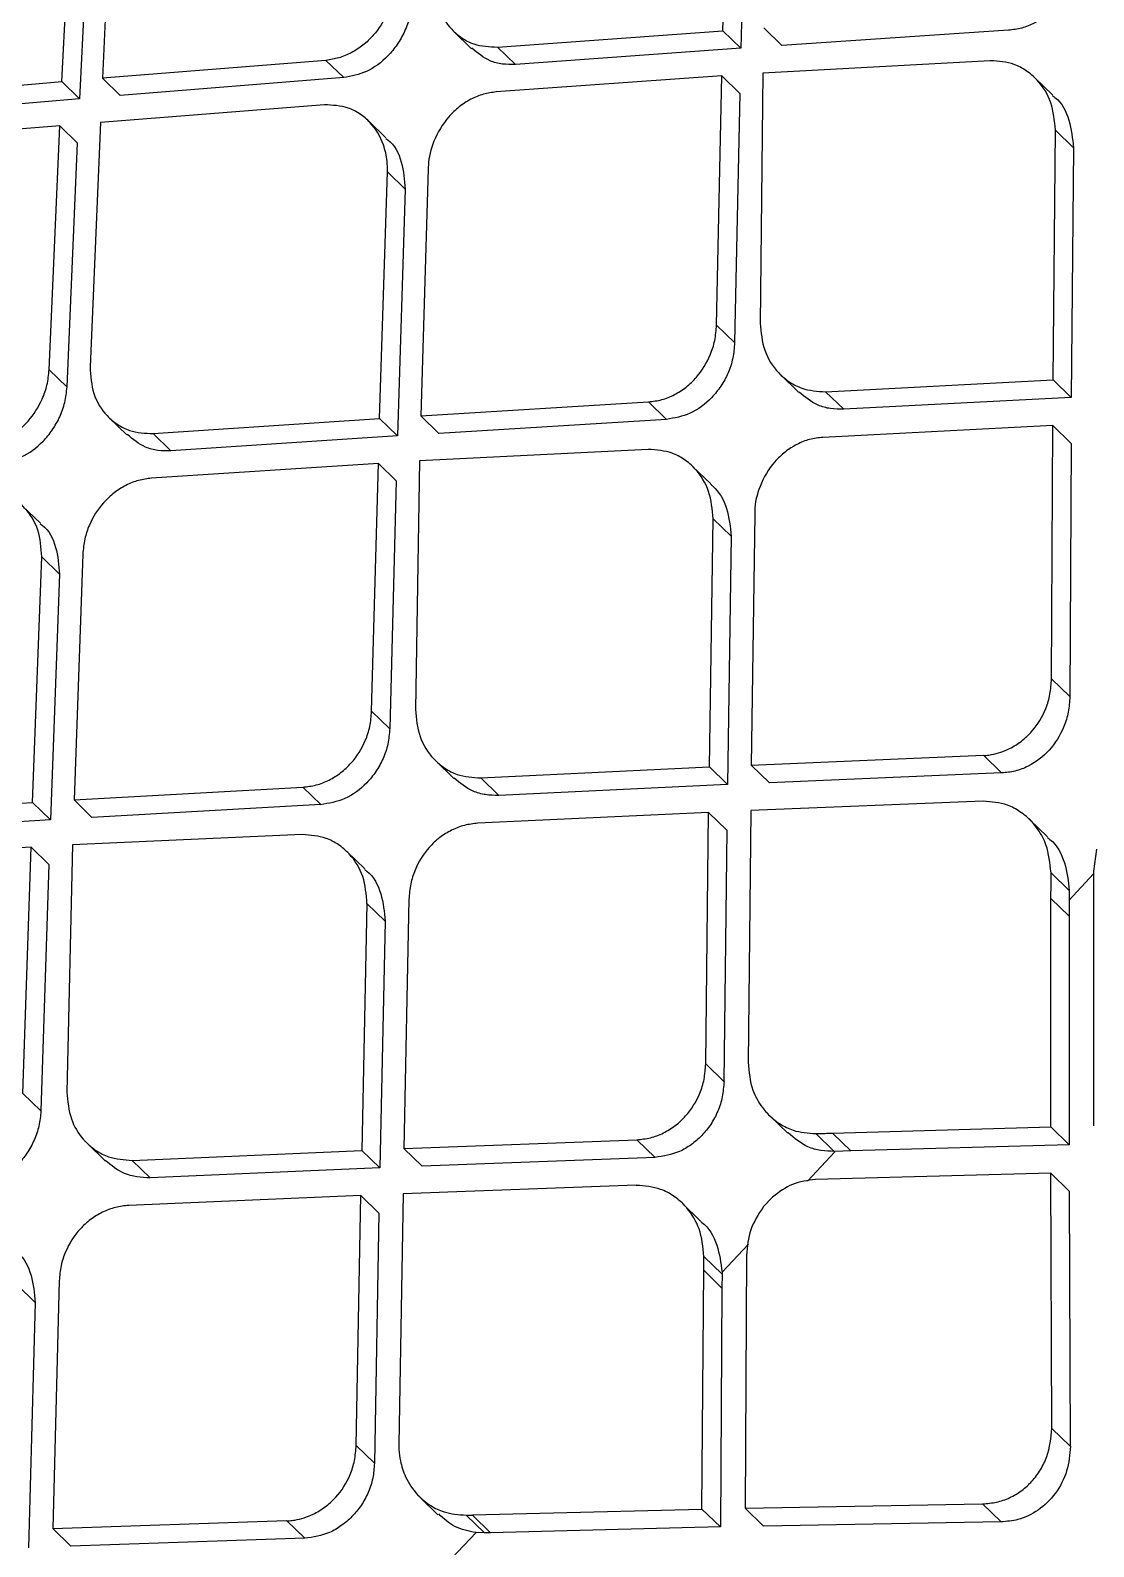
# Model space of a CAD drawing. Extents: x 400 to 501, y 484 to 634.
# Drawn here: x 490.242 to 490.975, y 518.776 to 519.821 of the extents above; entities that cross this region are included whole.
import ezdxf

# ---------------------------------------------------------------- set-up
doc = ezdxf.new("R2010")
doc.units = 0
doc.header["$MEASUREMENT"] = 0
doc.layers.add('DIM', color=3, linetype='Continuous')
doc.layers.add('GEOMETRY', color=3, linetype='Continuous', lineweight=25)

# ---------------------------------------------------------------- blocks, each defined once
blk = doc.blocks.new('2026 GRANDEE')
at = {"layer": 'GEOMETRY', "ltscale": 16}
for p, q in [((40.2948, -77.0195), (40.2992, -76.8484)), ((40.3116, -76.8605), (40.3072, -77.0315)), ((39.8389, -77.0546), (39.847, -76.8889)), ((39.8748, -76.8847), (39.8668, -77.0523)), ((39.8592, -76.9007), (39.8511, -77.0665)), ((40.3231, -77.0175), (40.3355, -77.0296)), ((40.1092, -77.0199), (40.1215, -77.0319)), ((40.1394, -77.0308), (40.2948, -77.0195)), ((40.2948, -77.0195), (40.3072, -77.0315)), ((40.4918, -77.0192), (40.3355, -77.0296)), ((40.1394, -77.0308), (40.1518, -77.0428)), ((40.3072, -77.0315), (40.1518, -77.0428)), ((40.021, -77.0399), (39.8668, -77.0523)), ((40.021, -77.0399), (40.0333, -77.0518)), ((40.3224, -77.0487), (40.3205, -77.2211)), ((40.4793, -77.0402), (40.3224, -77.0487)), ((39.6868, -77.0675), (39.8389, -77.0546)), ((39.8389, -77.0546), (39.8511, -77.0665)), ((39.8668, -77.0523), (39.8791, -77.0642)), ((40.0333, -77.0518), (39.8791, -77.0642)), ((40.2941, -77.0506), (40.1385, -77.0617)), ((40.2905, -77.2224), (40.2941, -77.0506)), ((40.2941, -77.0506), (40.3065, -77.0627)), ((40.5224, -77.0639), (40.5099, -77.0517)), ((39.8511, -77.0665), (39.699, -77.0794)), ((40.0199, -77.0706), (39.8654, -77.0828)), ((40.3065, -77.0627), (40.3029, -77.2345)), ((39.8374, -77.085), (39.6837, -77.0979)), ((39.8301, -77.2532), (39.8374, -77.085)), ((39.8497, -77.0969), (39.8374, -77.085)), ((39.8654, -77.0828), (39.8583, -77.2512)), ((40.0624, -77.0934), (40.0501, -77.0814)), ((40.5227, -77.2602), (40.5242, -77.088)), ((40.5242, -77.088), (40.5367, -77.1002)), ((39.8424, -77.2651), (39.8497, -77.0969)), ((40.5367, -77.1002), (40.5352, -77.2724)), ((40.058, -77.2868), (40.0634, -77.1167)), ((40.0634, -77.1167), (40.0757, -77.1287)), ((40.0916, -77.1146), (40.0865, -77.285)), ((40.0757, -77.1287), (40.0704, -77.2989)), ((40.2905, -77.2224), (40.3029, -77.2345)), ((39.8423, -77.2651), (39.8301, -77.2532)), ((40.3347, -77.2567), (40.3471, -77.2688)), ((40.3657, -77.2684), (40.5227, -77.2602)), ((40.3657, -77.2684), (40.3782, -77.2805)), ((40.5352, -77.2724), (40.5227, -77.2602)), ((40.0865, -77.285), (40.2435, -77.2754)), ((40.256, -77.2875), (40.2435, -77.2754)), ((40.5352, -77.2724), (40.3782, -77.2805)), ((39.8714, -77.2863), (39.8837, -77.2982)), ((39.9018, -77.2973), (40.058, -77.2868)), ((40.058, -77.2868), (40.0704, -77.2988)), ((40.0865, -77.285), (40.0989, -77.2971)), ((40.256, -77.2875), (40.0989, -77.2971)), ((39.9141, -77.3092), (39.9018, -77.2973)), ((40.0704, -77.2989), (39.9141, -77.3092)), ((40.5225, -77.2918), (40.3638, -77.2999)), ((40.5216, -77.4663), (40.5225, -77.2918)), ((40.5225, -77.2918), (40.535, -77.304)), ((40.2433, -77.3082), (40.0856, -77.316)), ((40.535, -77.304), (40.5342, -77.4785)), ((40.0572, -77.3178), (39.9007, -77.328)), ((40.0525, -77.4887), (40.0572, -77.3178)), ((40.0572, -77.3178), (40.0695, -77.3298)), ((40.0856, -77.316), (40.0828, -77.4875)), ((40.2864, -77.332), (40.2739, -77.3199)), ((40.0695, -77.3298), (40.065, -77.5007)), ((39.824, -77.3591), (39.8117, -77.3472)), ((40.3168, -77.3528), (40.3144, -77.5258)), ((40.2855, -77.5271), (40.2881, -77.356)), ((40.2881, -77.356), (40.3005, -77.3681)), ((40.3005, -77.3681), (40.298, -77.5393)), ((39.8186, -77.5516), (39.8249, -77.3823)), ((39.8249, -77.3823), (39.8372, -77.3943)), ((39.8532, -77.3804), (39.8472, -77.5499)), ((39.8372, -77.3943), (39.831, -77.5636)), ((40.5216, -77.4663), (40.5342, -77.4785)), ((40.0525, -77.4887), (40.0649, -77.5007)), ((40.3144, -77.5258), (40.4745, -77.5191)), ((40.4871, -77.5313), (40.4745, -77.5191)), ((40.0967, -77.5229), (40.1092, -77.535)), ((40.1279, -77.5347), (40.2855, -77.5271)), ((40.298, -77.5392), (40.2855, -77.5271)), ((40.3144, -77.5258), (40.327, -77.538)), ((39.8472, -77.5499), (40.0051, -77.5411)), ((40.0051, -77.5411), (40.0175, -77.5531)), ((40.1279, -77.5347), (40.1403, -77.5468)), ((40.298, -77.5393), (40.1403, -77.5468)), ((40.4871, -77.5313), (40.327, -77.538)), ((39.6615, -77.5611), (39.8186, -77.5516)), ((39.8186, -77.5516), (39.831, -77.5636)), ((39.8472, -77.5499), (39.8596, -77.5619)), ((40.4743, -77.5508), (40.314, -77.5572)), ((40.0175, -77.5531), (39.8596, -77.5619)), ((40.285, -77.5585), (40.1257, -77.566)), ((40.283, -77.7319), (40.285, -77.5585)), ((40.285, -77.5585), (40.2976, -77.5707)), ((40.314, -77.5573), (40.3122, -77.7308)), ((39.831, -77.5636), (39.6738, -77.5731)), ((40.2976, -77.5707), (40.2955, -77.7441)), ((40.5188, -77.5754), (40.5062, -77.5632)), ((39.8176, -77.5824), (39.6602, -77.5917)), ((39.812, -77.7523), (39.8176, -77.5824)), ((39.8176, -77.5824), (39.8299, -77.5944)), ((39.8462, -77.5808), (39.8423, -77.7513)), ((40.0047, -77.5737), (39.8462, -77.5808)), ((40.0478, -77.5975), (40.0353, -77.5855)), ((40.5526, -77.5838), (40.5505, -77.5991)), ((39.8299, -77.5944), (39.8244, -77.7643)), ((40.5212, -77.6001), (40.5338, -77.6124)), ((40.5338, -77.6189), (40.5505, -77.6008)), ((40.5505, -77.5991), (40.5506, -77.7746)), ((40.0493, -77.6214), (40.0457, -77.7915)), ((40.0618, -77.6335), (40.0493, -77.6214)), ((40.0782, -77.6184), (40.0748, -77.7903)), ((40.5211, -77.6178), (40.5338, -77.6301)), ((40.5211, -77.7753), (40.5211, -77.6178)), ((40.5338, -77.6189), (40.5338, -77.6301)), ((40.0618, -77.6335), (40.0582, -77.8036)), ((40.5338, -77.6301), (40.5338, -77.7877)), ((40.283, -77.7319), (40.2955, -77.7441)), ((39.812, -77.7523), (39.8243, -77.7643)), ((40.327, -77.7675), (40.3396, -77.7797)), ((40.3589, -77.78), (40.3715, -77.7923)), ((40.3704, -77.7796), (40.5211, -77.7753)), ((40.3704, -77.7796), (40.383, -77.7919)), ((40.5211, -77.7753), (40.5338, -77.7877)), ((39.8562, -77.7866), (39.8686, -77.7987)), ((39.8874, -77.7984), (40.0457, -77.7915)), ((40.0457, -77.7915), (40.0581, -77.8036)), ((40.0748, -77.7903), (40.2354, -77.7842)), ((40.0748, -77.7903), (40.0873, -77.8024)), ((40.2354, -77.7842), (40.248, -77.7964)), ((40.383, -77.7919), (40.3721, -77.7922)), ((40.5338, -77.7877), (40.383, -77.7919)), ((39.8874, -77.7984), (39.8998, -77.8105)), ((40.248, -77.7964), (40.0873, -77.8024)), ((40.3531, -77.8128), (40.372, -77.7926)), ((40.0582, -77.8036), (39.8998, -77.8105)), ((40.5211, -77.8072), (40.3587, -77.8116)), ((40.5211, -77.8072), (40.5338, -77.8196)), ((40.5218, -77.9832), (40.5211, -77.8072)), ((40.045, -77.8227), (39.885, -77.8295)), ((40.0419, -77.995), (40.045, -77.8227)), ((40.045, -77.8227), (40.0575, -77.8349)), ((40.0742, -77.8216), (40.0712, -77.9941)), ((40.2351, -77.8156), (40.0742, -77.8216)), ((40.5338, -77.8196), (40.5345, -77.9956)), ((40.2795, -77.8403), (40.2669, -77.8281)), ((40.329, -77.8238), (40.3227, -77.8305)), ((40.0576, -77.8349), (40.0544, -78.0072)), ((40.2817, -77.8648), (40.2943, -77.877)), ((40.2943, -77.8755), (40.3124, -77.8562)), ((40.3111, -77.8639), (40.3101, -78.0382)), ((40.2804, -78.0389), (40.2816, -77.8742)), ((40.2816, -77.8742), (40.2942, -77.8865)), ((40.2943, -77.8755), (40.2943, -77.877)), ((39.808, -77.8843), (39.8204, -77.8964)), ((39.837, -77.8814), (39.8325, -78.0523)), ((40.2943, -77.877), (40.2942, -77.8865)), ((39.8204, -77.8964), (39.8158, -78.0655)), ((40.2942, -77.8865), (40.2931, -78.0512)), ((40.5218, -77.9832), (40.5345, -77.9956)), ((40.0419, -77.995), (40.0544, -78.0072)), ((40.0858, -78.0306), (40.0983, -78.0428)), ((40.1178, -78.0431), (40.1303, -78.0553)), ((40.1221, -78.0429), (40.2804, -78.0389)), ((40.1346, -78.0552), (40.1221, -78.043)), ((40.2804, -78.0389), (40.2931, -78.0512)), ((40.3101, -78.0382), (40.474, -78.0353)), ((40.3101, -78.0382), (40.3228, -78.0506)), ((40.474, -78.0353), (40.4868, -78.0477)), ((39.8325, -78.0523), (39.9938, -78.0468)), ((39.8325, -78.0523), (39.845, -78.0645)), ((40.0064, -78.059), (39.9938, -78.0468)), ((40.2931, -78.0512), (40.1346, -78.0552)), ((40.4868, -78.0477), (40.3228, -78.0506)), ((40.0064, -78.059), (39.845, -78.0645)), ((40.1034, -78.0774), (40.1246, -78.0551)), ((40.1304, -78.0553), (40.1246, -78.0551)), ((40.1346, -78.0552), (40.1304, -78.0553))]:
    blk.add_line(p, q, dxfattribs=at)
at = {"layer": 'GEOMETRY', "ltscale": 16, "flags": 128}
for points in [[(40.5211, -77.6178), (40.5212, -77.6079), (40.5212, -77.6001)], [(40.5338, -77.6124), (40.5338, -77.616), (40.5338, -77.6188)], [(40.2816, -77.8742), (40.2816, -77.8689), (40.2817, -77.8648)], [(40.1178, -78.0431), (40.1202, -78.043), (40.122, -78.043)]]:
    blk.add_lwpolyline(points, dxfattribs=at)
at = {"layer": 'GEOMETRY', "ltscale": 16}
for points, knots in [([(40.1497, -73.709), (40.0127, -73.8419), (39.7344, -74.112), (39.3257, -74.5096), (38.9336, -74.8911), (38.5729, -75.2424), (38.2434, -75.5632), (37.9632, -75.8359), (37.7285, -76.0643), (37.5351, -76.2523), (37.361, -76.4215), (37.2052, -76.5728), (37.0576, -76.7162), (36.8887, -76.8801), (36.6825, -77.0802), (36.4323, -77.3228), (36.1506, -77.5956), (35.8375, -77.8988), (35.4928, -78.2323), (35.1244, -78.5882), (34.7337, -78.9655), (34.3219, -79.3632), (33.8821, -79.7881), (33.4291, -80.2259), (33.123, -80.5224), (32.9727, -80.668)], [0, 0, 0, 0, 0.057285, 0.116397, 0.171134, 0.221513, 0.267531, 0.309184, 0.338855, 0.365836, 0.39013, 0.411737, 0.431012, 0.451894, 0.482374, 0.517226, 0.556449, 0.600044, 0.64801, 0.700352, 0.753718, 0.810985, 0.872139, 0.937203, 1, 1, 1, 1]), ([(36.6233, -77.2588), (37.0522, -76.8403), (37.7117, -76.1969), (38.888, -75.0248), (39.6377, -74.2734), (40.1598, -73.75)], [0, 0, 0, 0, 0.360925, 0.55487, 1, 1, 1, 1]), ([(40.5382, -76.9658), (40.538, -76.9695), (40.5375, -76.9766), (40.5333, -76.9896), (40.5248, -77.0037), (40.5123, -77.0134), (40.501, -77.0181), (40.4949, -77.0188), (40.4918, -77.0192)], [0, 0, 0, 0, 0.14191, 0.27524, 0.515716, 0.748517, 0.872914, 1, 1, 1, 1]), ([(40.0679, -76.9869), (40.0676, -76.9905), (40.0669, -76.9975), (40.0627, -77.0099), (40.0558, -77.021), (40.0467, -77.0297), (40.0386, -77.0349), (40.0299, -77.0386), (40.024, -77.0394), (40.021, -77.0399)], [0, 0, 0, 0, 0.141476, 0.271889, 0.498955, 0.625061, 0.750418, 0.875304, 1, 1, 1, 1]), ([(40.0959, -76.9847), (40.0964, -76.991), (40.0973, -77.0038), (40.1056, -77.0171), (40.1147, -77.0248), (40.1251, -77.0302), (40.1338, -77.0305), (40.1394, -77.0308)], [0, 0, 0, 0, 0.249669, 0.498787, 0.637136, 0.766867, 1, 1, 1, 1]), ([(40.0802, -76.9989), (40.0799, -77.0025), (40.0792, -77.0096), (40.0755, -77.0199), (40.0704, -77.0291), (40.0621, -77.0392), (40.0496, -77.0487), (40.0386, -77.0508), (40.0333, -77.0518)], [0, 0, 0, 0, 0.14265, 0.280019, 0.412241, 0.539465, 0.778483, 1, 1, 1, 1]), ([(40.1518, -77.0428), (40.1487, -77.0428), (40.1427, -77.0428), (40.1319, -77.0401), (40.1257, -77.0349), (40.1217, -77.0316)], [0, 0, 0, 0, 0.2691086, 0.5343122, 1, 1, 1, 1]), ([(40.5242, -77.088), (40.5236, -77.0815), (40.5224, -77.0686), (40.5138, -77.0549), (40.5044, -77.0469), (40.4938, -77.0411), (40.485, -77.0405), (40.4793, -77.0402)], [0, 0, 0, 0, 0.24915, 0.498885, 0.637663, 0.767484, 1, 1, 1, 1]), ([(40.0634, -77.1167), (40.0634, -77.1143), (40.0633, -77.1079), (40.0605, -77.0957), (40.0538, -77.0843), (40.0446, -77.0766), (40.0342, -77.0712), (40.0255, -77.0708), (40.0199, -77.0706)], [0, 0, 0, 0, 0.09274, 0.250084, 0.499326, 0.636428, 0.76565, 1, 1, 1, 1]), ([(40.1385, -77.0617), (40.1355, -77.0621), (40.1296, -77.0629), (40.1208, -77.0665), (40.1127, -77.0718), (40.1032, -77.0808), (40.095, -77.0947), (40.0917, -77.1074), (40.0916, -77.1138), (40.0916, -77.1146)], [0, 0, 0, 0, 0.124122, 0.248918, 0.374706, 0.501592, 0.750742, 0.968837, 1, 1, 1, 1]), ([(40.5221, -77.0642), (40.5227, -77.0646), (40.5283, -77.0684), (40.5347, -77.081), (40.536, -77.0938), (40.5367, -77.1002)], [0, 0, 0, 0, 0.056119, 0.528837, 1, 1, 1, 1]), ([(40.0622, -77.0937), (40.0627, -77.094), (40.0681, -77.0975), (40.0742, -77.1098), (40.0752, -77.1224), (40.0757, -77.1287)], [0, 0, 0, 0, 0.048031, 0.524345, 1, 1, 1, 1]), ([(40.2435, -77.2754), (40.2466, -77.275), (40.2527, -77.2743), (40.2615, -77.2707), (40.2697, -77.2654), (40.2788, -77.2567), (40.2856, -77.2455), (40.2896, -77.233), (40.2902, -77.226), (40.2905, -77.2224)], [0, 0, 0, 0, 0.125916, 0.251185, 0.376203, 0.501366, 0.731006, 0.860627, 1, 1, 1, 1]), ([(40.3205, -77.2211), (40.3211, -77.2275), (40.3224, -77.2404), (40.3311, -77.254), (40.3406, -77.2619), (40.3513, -77.2675), (40.3601, -77.2681), (40.3657, -77.2684)], [0, 0, 0, 0, 0.248948, 0.498674, 0.639139, 0.769575, 1, 1, 1, 1]), ([(40.3029, -77.2345), (40.3026, -77.2381), (40.3021, -77.2452), (40.2987, -77.2555), (40.2937, -77.2646), (40.2855, -77.2749), (40.2728, -77.2845), (40.2615, -77.2865), (40.256, -77.2875)], [0, 0, 0, 0, 0.140284, 0.275797, 0.406748, 0.533373, 0.773531, 1, 1, 1, 1]), ([(39.7826, -77.3056), (39.7856, -77.3052), (39.7916, -77.3044), (39.8004, -77.3008), (39.8085, -77.2956), (39.8177, -77.287), (39.8247, -77.276), (39.829, -77.2636), (39.8297, -77.2568), (39.8301, -77.2532)], [0, 0, 0, 0, 0.125581, 0.250786, 0.375885, 0.501147, 0.730506, 0.860305, 1, 1, 1, 1]), ([(39.8583, -77.2512), (39.8587, -77.2575), (39.8595, -77.2702), (39.8678, -77.2835), (39.877, -77.2912), (39.8875, -77.2966), (39.8962, -77.297), (39.9018, -77.2973)], [0, 0, 0, 0, 0.249125, 0.498656, 0.63832, 0.768521, 1, 1, 1, 1]), ([(39.7949, -77.3176), (39.8003, -77.3166), (39.8115, -77.3145), (39.8242, -77.305), (39.8325, -77.2949), (39.8377, -77.2858), (39.8413, -77.2757), (39.842, -77.2687), (39.8424, -77.2651)], [0, 0, 0, 0, 0.225388, 0.465699, 0.592598, 0.723848, 0.859602, 1, 1, 1, 1]), ([(40.3782, -77.2805), (40.3752, -77.2805), (40.369, -77.2804), (40.358, -77.2774), (40.3515, -77.272), (40.3473, -77.2686)], [0, 0, 0, 0, 0.266015, 0.529402, 1, 1, 1, 1]), ([(39.9141, -77.3092), (39.9111, -77.3092), (39.905, -77.3093), (39.8942, -77.3064), (39.8879, -77.3012), (39.8839, -77.2979)], [0, 0, 0, 0, 0.268716, 0.534666, 1, 1, 1, 1]), ([(40.3638, -77.2999), (40.3607, -77.3002), (40.3546, -77.3009), (40.3458, -77.3045), (40.3376, -77.3097), (40.328, -77.3188), (40.3199, -77.3327), (40.3167, -77.3456), (40.3168, -77.3521), (40.3168, -77.3528)], [0, 0, 0, 0, 0.125413, 0.250582, 0.375943, 0.501874, 0.750956, 0.971898, 1, 1, 1, 1]), ([(40.2881, -77.356), (40.2875, -77.3495), (40.2864, -77.3367), (40.2778, -77.323), (40.2684, -77.3149), (40.2578, -77.3092), (40.249, -77.3086), (40.2433, -77.3082)], [0, 0, 0, 0, 0.248993, 0.498712, 0.638394, 0.768559, 1, 1, 1, 1]), ([(39.9007, -77.328), (39.8977, -77.3284), (39.8917, -77.3292), (39.8829, -77.3327), (39.8747, -77.3379), (39.8654, -77.3466), (39.8584, -77.3577), (39.8542, -77.3701), (39.8536, -77.3769), (39.8532, -77.3804)], [0, 0, 0, 0, 0.124868, 0.249847, 0.375237, 0.501286, 0.733357, 0.86242, 1, 1, 1, 1]), ([(40.2863, -77.3321), (40.2868, -77.3326), (40.2919, -77.3368), (40.2987, -77.3487), (40.2999, -77.3616), (40.3005, -77.3681)], [0, 0, 0, 0, 0.05542, 0.522849, 1, 1, 1, 1]), ([(39.8249, -77.3823), (39.8245, -77.376), (39.8236, -77.3633), (39.8153, -77.35), (39.8061, -77.3423), (39.7957, -77.3369), (39.787, -77.3365), (39.7813, -77.3362)], [0, 0, 0, 0, 0.249175, 0.498698, 0.637201, 0.767007, 1, 1, 1, 1]), ([(39.8238, -77.3594), (39.8243, -77.3597), (39.8296, -77.3632), (39.8357, -77.3755), (39.8367, -77.388), (39.8372, -77.3943)], [0, 0, 0, 0, 0.046571, 0.523912, 1, 1, 1, 1]), ([(40.4745, -77.5191), (40.4748, -77.5191), (40.4754, -77.5192), (40.4773, -77.5191), (40.4832, -77.5183), (40.4916, -77.5154), (40.501, -77.5095), (40.5103, -77.5008), (40.5171, -77.4895), (40.5209, -77.4768), (40.5213, -77.4699), (40.5216, -77.4663)], [0, 0, 0, 0, 0.009812, 0.025576, 0.075767, 0.251609, 0.376054, 0.502002, 0.733155, 0.862124, 1, 1, 1, 1]), ([(40.5342, -77.4785), (40.534, -77.4822), (40.5335, -77.4892), (40.5295, -77.5022), (40.5209, -77.5162), (40.5081, -77.5259), (40.4965, -77.5304), (40.4903, -77.531), (40.4871, -77.5313)], [0, 0, 0, 0, 0.139096, 0.270943, 0.512783, 0.746549, 0.871237, 1, 1, 1, 1]), ([(40.0051, -77.5411), (40.0082, -77.5407), (40.0143, -77.54), (40.0232, -77.5365), (40.0314, -77.5313), (40.0407, -77.5227), (40.0476, -77.5116), (40.0517, -77.4991), (40.0522, -77.4922), (40.0525, -77.4887)], [0, 0, 0, 0, 0.126637, 0.252174, 0.37698, 0.501434, 0.732703, 0.86189, 1, 1, 1, 1]), ([(40.0827, -77.4875), (40.0833, -77.4939), (40.0845, -77.5067), (40.0932, -77.5202), (40.1027, -77.5282), (40.1134, -77.5338), (40.1223, -77.5343), (40.1279, -77.5347)], [0, 0, 0, 0, 0.248843, 0.49856, 0.64013, 0.770965, 1, 1, 1, 1]), ([(40.065, -77.5007), (40.0647, -77.5043), (40.0641, -77.5113), (40.0607, -77.5213), (40.0557, -77.5304), (40.0474, -77.5406), (40.0346, -77.5502), (40.0231, -77.5522), (40.0175, -77.5532)], [0, 0, 0, 0, 0.138411, 0.272582, 0.402731, 0.529094, 0.77034, 1, 1, 1, 1]), ([(40.1403, -77.5468), (40.1373, -77.5467), (40.1311, -77.5466), (40.12, -77.5436), (40.1135, -77.5382), (40.1094, -77.5348)], [0, 0, 0, 0, 0.265477, 0.529194, 1, 1, 1, 1]), ([(40.5212, -77.6001), (40.5205, -77.5935), (40.5194, -77.5827), (40.5133, -77.5714), (40.5072, -77.5637), (40.5002, -77.5579), (40.4892, -77.5519), (40.4801, -77.5512), (40.4743, -77.5508)], [0, 0, 0, 0, 0.248308, 0.407172, 0.498913, 0.640836, 0.771699, 1, 1, 1, 1]), ([(40.1257, -77.566), (40.1226, -77.5663), (40.1165, -77.567), (40.1076, -77.5705), (40.0993, -77.5756), (40.09, -77.5843), (40.0831, -77.5955), (40.0791, -77.608), (40.0785, -77.6148), (40.0782, -77.6184)], [0, 0, 0, 0, 0.126014, 0.251341, 0.376388, 0.50159, 0.734749, 0.863397, 1, 1, 1, 1]), ([(40.0493, -77.6214), (40.0488, -77.615), (40.0478, -77.6022), (40.0392, -77.5885), (40.0298, -77.5805), (40.0191, -77.5748), (40.0103, -77.5742), (40.0047, -77.5738)], [0, 0, 0, 0, 0.248881, 0.498616, 0.639394, 0.769955, 1, 1, 1, 1]), ([(40.5186, -77.5758), (40.5192, -77.5762), (40.5249, -77.5801), (40.5316, -77.593), (40.5331, -77.6059), (40.5338, -77.6124)], [0, 0, 0, 0, 0.056306, 0.530119, 1, 1, 1, 1]), ([(40.0476, -77.5978), (40.0481, -77.5982), (40.0536, -77.6019), (40.06, -77.6144), (40.0612, -77.6272), (40.0618, -77.6335)], [0, 0, 0, 0, 0.051102, 0.526862, 1, 1, 1, 1]), ([(36.6905, -86.4596), (36.8381, -86.4165), (37.1307, -86.3312), (37.5611, -86.1898), (37.9886, -86.0371), (38.4208, -85.8678), (38.8567, -85.6806), (39.2868, -85.4779), (39.735, -85.2466), (40.1984, -84.9824), (40.6732, -84.681), (41.12, -84.3656), (41.5399, -84.0372), (41.9344, -83.6966), (42.3107, -83.3382), (42.669, -82.9614), (43.0096, -82.5663), (43.3373, -82.1464), (43.6515, -81.7006), (43.9514, -81.2277), (44.2143, -80.7659), (44.4449, -80.319), (44.6472, -79.8897), (44.8341, -79.4545), (45.0032, -79.0227), (45.156, -78.5954), (45.2974, -78.165), (45.3827, -77.8724), (45.4258, -77.7247)], [0, 0, 0, 0, 0.035525, 0.070388, 0.104613, 0.140366, 0.177593, 0.214175, 0.250155, 0.29407, 0.337324, 0.380018, 0.420328, 0.460404, 0.500344, 0.540322, 0.580441, 0.620795, 0.663303, 0.706365, 0.750082, 0.785996, 0.822507, 0.859661, 0.895376, 0.929604, 0.96447, 1, 1, 1, 1]), ([(40.2354, -77.7842), (40.2386, -77.7839), (40.2448, -77.7832), (40.2539, -77.7798), (40.2621, -77.7747), (40.2715, -77.7661), (40.2783, -77.7549), (40.2823, -77.7423), (40.2827, -77.7354), (40.283, -77.7319)], [0, 0, 0, 0, 0.127691, 0.253552, 0.378066, 0.501733, 0.734205, 0.862945, 1, 1, 1, 1]), ([(40.3122, -77.7308), (40.3128, -77.7374), (40.3139, -77.7487), (40.3202, -77.7597), (40.3241, -77.7645), (40.3279, -77.7686), (40.3336, -77.7733), (40.3449, -77.779), (40.3536, -77.7796), (40.3589, -77.78)], [0, 0, 0, 0, 0.248634, 0.428764, 0.491487, 0.498545, 0.654399, 0.789951, 1, 1, 1, 1]), ([(40.2956, -77.7441), (40.2953, -77.7476), (40.2948, -77.7546), (40.2916, -77.7646), (40.2867, -77.7737), (40.2805, -77.7815), (40.2731, -77.7878), (40.2625, -77.7942), (40.2538, -77.7955), (40.248, -77.7964)], [0, 0, 0, 0, 0.136824, 0.269631, 0.398724, 0.524438, 0.647132, 0.767194, 1, 1, 1, 1]), ([(39.8423, -77.7513), (39.8429, -77.7576), (39.8439, -77.7697), (39.8504, -77.7803), (39.8567, -77.7873), (39.8622, -77.7919), (39.873, -77.7974), (39.8818, -77.798), (39.8874, -77.7984)], [0, 0, 0, 0, 0.248672, 0.471188, 0.498737, 0.641577, 0.772817, 1, 1, 1, 1]), ([(39.8244, -77.7643), (39.8241, -77.7678), (39.8234, -77.7747), (39.82, -77.7846), (39.815, -77.7936), (39.8067, -77.8037), (39.7937, -77.8134), (39.7821, -77.8153), (39.7764, -77.8163)], [0, 0, 0, 0, 0.136524, 0.269343, 0.398682, 0.524779, 0.767119, 1, 1, 1, 1]), ([(40.372, -77.7922), (40.3688, -77.7922), (40.3624, -77.792), (40.3509, -77.7888), (40.3441, -77.7831), (40.3398, -77.7795)], [0, 0, 0, 0, 0.264138, 0.527924, 1, 1, 1, 1]), ([(40.3589, -77.78), (40.361, -77.7799), (40.3649, -77.7798), (40.3687, -77.7797), (40.3704, -77.7796)], [0, 0, 0, 0, 0.56, 1, 1, 1, 1]), ([(39.8998, -77.8105), (39.8936, -77.8101), (39.8818, -77.8094), (39.873, -77.8019), (39.8688, -77.7984)], [0, 0, 0, 0, 0.526677, 1, 1, 1, 1]), ([(40.3587, -77.8116), (40.3533, -77.8123), (40.3426, -77.8136), (40.3336, -77.8203), (40.3291, -77.8237)], [0, 0, 0, 0, 0.505278, 1, 1, 1, 1]), ([(40.2817, -77.8648), (40.2811, -77.8582), (40.2799, -77.8458), (40.2731, -77.8348), (40.2666, -77.8275), (40.2609, -77.8227), (40.2499, -77.8168), (40.2408, -77.8161), (40.2351, -77.8157)], [0, 0, 0, 0, 0.24839, 0.471489, 0.498575, 0.641524, 0.772801, 1, 1, 1, 1]), ([(41.2596, -77.8312), (41.1255, -78.0452), (40.8572, -78.4732), (40.4045, -79.0816), (39.9167, -79.6617), (39.3905, -80.2076), (38.828, -80.7163), (38.2326, -81.1858), (37.6101, -81.6194), (37.1739, -81.8747), (36.9558, -82.0023)], [0, 0, 0, 0, 0.125001, 0.250001, 0.375003, 0.499997, 0.624991, 0.749994, 0.874996, 1, 1, 1, 1]), ([(39.885, -77.8295), (39.8819, -77.8298), (39.8757, -77.8305), (39.8668, -77.8339), (39.8585, -77.839), (39.8491, -77.8475), (39.842, -77.8587), (39.8379, -77.8711), (39.8373, -77.8779), (39.837, -77.8814)], [0, 0, 0, 0, 0.126755, 0.252348, 0.37716, 0.501635, 0.736147, 0.864437, 1, 1, 1, 1]), ([(40.3226, -77.8306), (40.3193, -77.8357), (40.3127, -77.8459), (40.3116, -77.8579), (40.3111, -77.8639)], [0, 0, 0, 0, 0.497221, 1, 1, 1, 1]), ([(40.2794, -77.8405), (40.2797, -77.8407), (40.2851, -77.8443), (40.2917, -77.8566), (40.2934, -77.8692), (40.2943, -77.8755)], [0, 0, 0, 0, 0.03366, 0.518775, 1, 1, 1, 1]), ([(39.8063, -77.8609), (39.8069, -77.8613), (39.8125, -77.865), (39.8187, -77.8775), (39.8199, -77.8901), (39.8204, -77.8964)], [0, 0, 0, 0, 0.057644, 0.530381, 1, 1, 1, 1]), ([(40.474, -78.0353), (40.4772, -78.035), (40.4836, -78.0345), (40.4928, -78.0313), (40.5011, -78.0263), (40.5083, -78.0198), (40.5142, -78.0118), (40.5202, -77.9998), (40.5211, -77.9898), (40.5218, -77.9832)], [0, 0, 0, 0, 0.128068, 0.253459, 0.376791, 0.49871, 0.620992, 0.747995, 1, 1, 1, 1]), ([(42.0109, -77.9934), (41.892, -78.1931), (41.6544, -78.5923), (41.2583, -79.1661), (40.835, -79.7182), (40.3828, -80.2445), (39.9009, -80.7405), (39.3899, -81.2062), (38.8503, -81.6421), (38.2851, -82.0479), (37.6993, -82.4266), (37.2931, -82.6524), (37.0899, -82.7654)], [0, 0, 0, 0, 0.100345, 0.20059, 0.300906, 0.400755, 0.500092, 0.599382, 0.699069, 0.799349, 0.899659, 1, 1, 1, 1]), ([(39.9938, -78.0468), (39.9941, -78.0469), (39.9948, -78.0469), (39.9967, -78.0469), (40.0026, -78.0461), (40.0111, -78.0433), (40.0206, -78.0376), (40.0301, -78.0291), (40.0371, -78.0179), (40.0411, -78.0053), (40.0416, -77.9985), (40.0419, -77.995)], [0, 0, 0, 0, 0.00985, 0.025676, 0.075938, 0.25152, 0.376453, 0.502052, 0.735566, 0.863924, 1, 1, 1, 1]), ([(40.0712, -77.9941), (40.0712, -77.9945), (40.0712, -77.9958), (40.0714, -77.9997), (40.0724, -78.007), (40.0759, -78.018), (40.0831, -78.0287), (40.0926, -78.0365), (40.1039, -78.0421), (40.1126, -78.0427), (40.1178, -78.0431)], [0, 0, 0, 0, 0.017658, 0.048128, 0.14743, 0.297775, 0.498947, 0.657544, 0.793955, 1, 1, 1, 1]), ([(40.5346, -77.9956), (40.5341, -78.0013), (40.5331, -78.0128), (40.5249, -78.0284), (40.513, -78.0401), (40.4995, -78.0466), (40.4907, -78.0474), (40.4868, -78.0477)], [0, 0, 0, 0, 0.218691, 0.437826, 0.646296, 0.845591, 1, 1, 1, 1]), ([(42.0254, -78.0022), (42.0172, -78.0162), (41.9955, -78.0528), (41.9562, -78.1196), (41.9104, -78.1971), (41.8652, -78.273), (41.826, -78.3375), (41.7883, -78.3984), (41.7498, -78.4596), (41.6794, -78.5702), (41.5772, -78.7267), (41.4062, -78.979), (41.1915, -79.2784), (40.9126, -79.6412), (40.6049, -80.013), (40.265, -80.3893), (39.8786, -80.7807), (39.4372, -81.1846), (38.9362, -81.5948), (38.4704, -81.9369), (38.0506, -82.2192), (37.7797, -82.389), (37.6011, -82.4962), (37.5174, -82.5455), (37.4331, -82.5944), (37.351, -82.6413), (37.2664, -82.6888), (37.1829, -82.7343), (37.1248, -82.7659), (37.098, -82.7805)], [0, 0, 0, 0, 0.007015, 0.018363, 0.033423, 0.04585, 0.056436, 0.065972, 0.076735, 0.087613, 0.12255, 0.157338, 0.219068, 0.281467, 0.354683, 0.427219, 0.500115, 0.591822, 0.685047, 0.779146, 0.840884, 0.903128, 0.916964, 0.930722, 0.945004, 0.958992, 0.971501, 0.986828, 1, 1, 1, 1]), ([(40.0544, -78.0072), (40.0542, -78.0107), (40.0537, -78.0175), (40.0504, -78.0275), (40.0455, -78.0365), (40.0392, -78.0442), (40.0318, -78.0505), (40.0211, -78.0569), (40.0122, -78.0582), (40.0064, -78.059)], [0, 0, 0, 0, 0.135285, 0.266999, 0.395447, 0.520962, 0.643899, 0.764635, 1, 1, 1, 1]), ([(40.1246, -78.0551), (40.1194, -78.0541), (40.1095, -78.0523), (40.1023, -78.0455), (40.0988, -78.0422)], [0, 0, 0, 0, 0.518392, 1, 1, 1, 1])]:
    blk.add_open_spline(points, degree=3, knots=knots, dxfattribs=at)

msp = doc.modelspace()

# ---------------------------------------------------------------- block references
at = {"layer": 'DIM'}
msp.add_blockref('2026 GRANDEE', (450.4248, 596.8403), dxfattribs=at)

doc.saveas('drawing.dxf')
